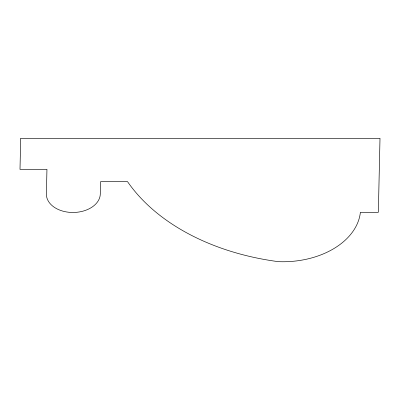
<?xml version="1.0" encoding="UTF-8"?>
<svg xmlns="http://www.w3.org/2000/svg" width="400" height="400" viewBox="0 0 400 400"><rect width="100%" height="100%" fill="white"/><g stroke="black" fill="none" stroke-linecap="round" stroke-linejoin="round"><path stroke-width="0.6" d="M20.685 138.55L20 169.365L46.95 169.35L46.4 194.005A26.955 18.485 -1.2 0 0 72.935 212.48A26.955 18.485 -1.2 0 0 100.295 193.97L100.57 181.645L127.52 181.63A214.965 147.43 -1.2 0 0 278.44 261.665A76.45 52.43 -1.2 0 0 360.385 212.31L378.35 212.3L380 138.335L20.685 138.55"/></g></svg>
